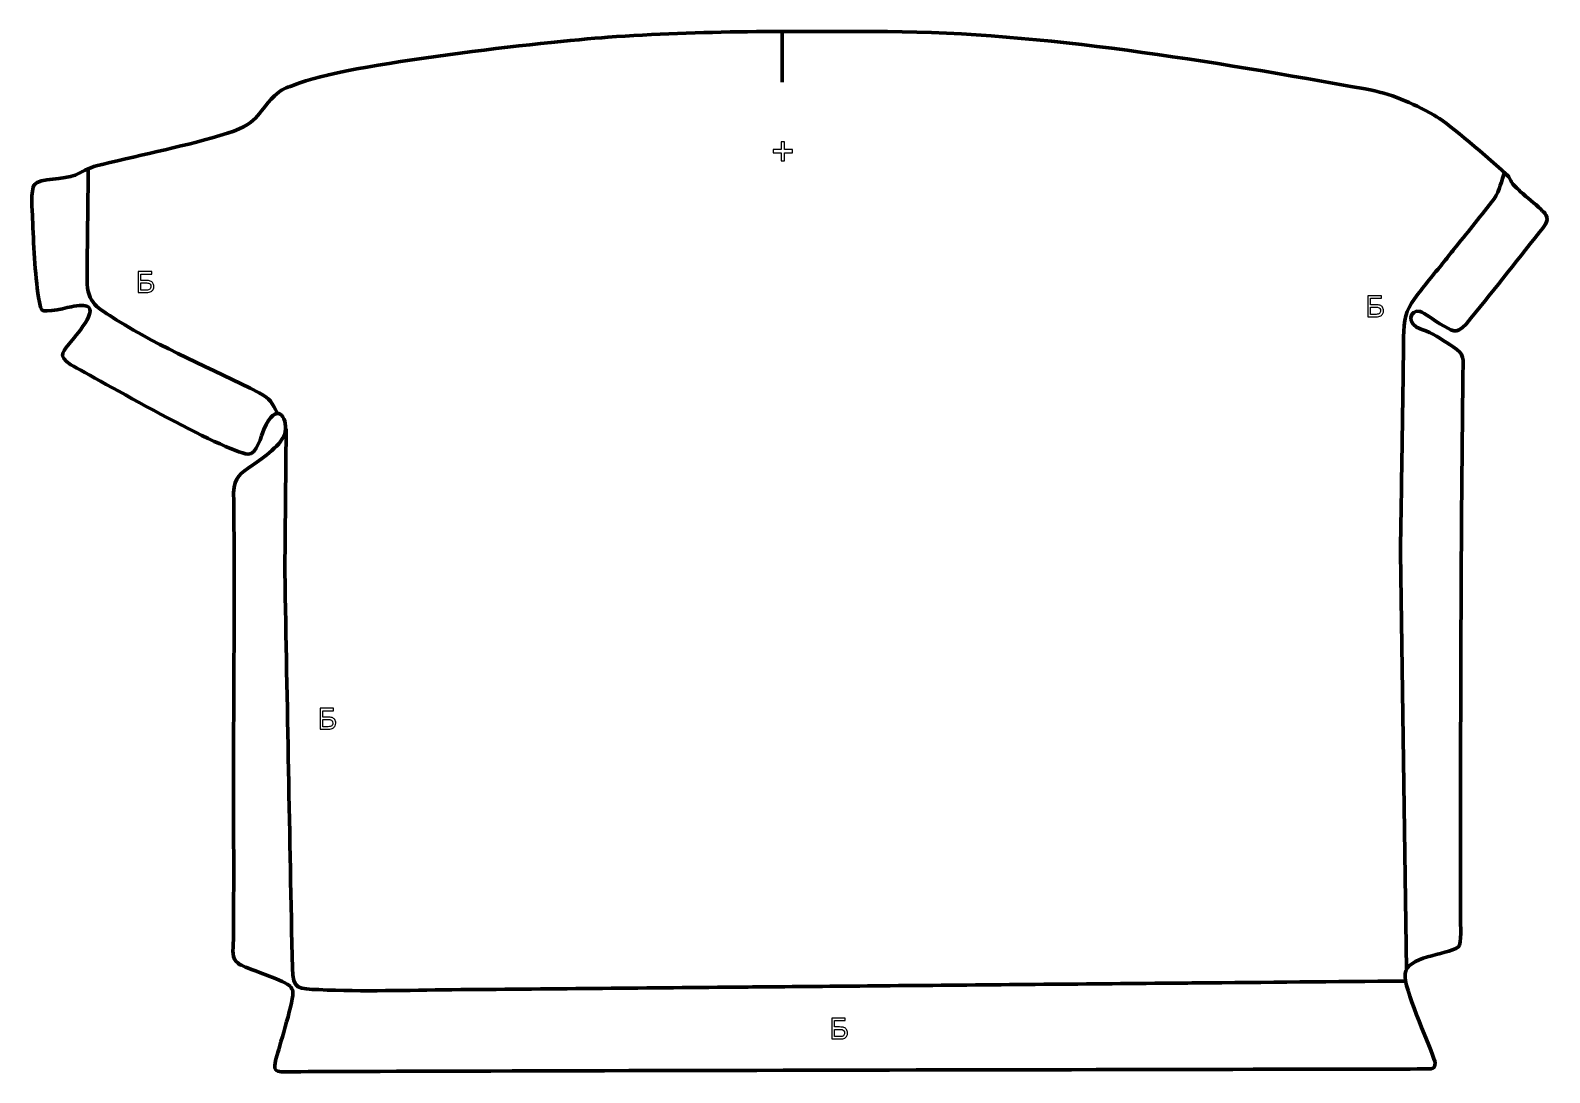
# Model space of a CAD drawing. Header units: millimetres. Extents: x -1258 to 68, y 229 to 1139.
import ezdxf

# ---------------------------------------------------------------- set-up
doc = ezdxf.new("R2010")
doc.units = ezdxf.units.MM
doc.header["$MEASUREMENT"] = 0
doc.layers.add('layer 2', color=7, linetype='Continuous')
doc.layers.add('layer 3', color=7, linetype='Continuous')

msp = doc.modelspace()

# ---------------------------------------------------------------- linework, layer by layer
at = {"layer": 'layer 2', "color": 142, "lineweight": 158}
msp.add_open_spline([(-601.6691, 1137.9576), (-601.6691, 1137.9576), (-601.6696, 1093.7244), (-601.6696, 1093.7244)], degree=3, dxfattribs=at)
at = {"layer": 'layer 2', "color": 142}
for points, knots in [([(-602.416, 1024.9893), (-602.416, 1024.9893), (-602.416, 1031.9038), (-602.416, 1031.9038), (-602.416, 1031.9038), (-602.416, 1031.9038), (-609.2951, 1031.9038), (-609.2951, 1031.9038), (-609.2951, 1031.9038), (-609.2951, 1031.9038), (-609.2951, 1034.7966), (-609.2951, 1034.7966), (-609.2951, 1034.7966), (-609.2951, 1034.7966), (-602.416, 1034.7966), (-602.416, 1034.7966), (-602.416, 1034.7966), (-602.416, 1034.7966), (-602.416, 1041.6757), (-602.416, 1041.6757), (-602.416, 1041.6757), (-602.416, 1041.6757), (-599.4879, 1041.6757), (-599.4879, 1041.6757), (-599.4879, 1041.6757), (-599.4879, 1041.6757), (-599.4879, 1034.7966), (-599.4879, 1034.7966), (-599.4879, 1034.7966), (-599.4879, 1034.7966), (-592.6087, 1034.7966), (-592.6087, 1034.7966), (-592.6087, 1034.7966), (-592.6087, 1034.7966), (-592.6087, 1031.9038), (-592.6087, 1031.9038), (-592.6087, 1031.9038), (-592.6087, 1031.9038), (-599.4879, 1031.9038), (-599.4879, 1031.9038), (-599.4879, 1031.9038), (-599.4879, 1031.9038), (-599.4879, 1024.9893), (-599.4879, 1024.9893), (-599.4879, 1024.9893), (-599.4879, 1024.9893), (-602.416, 1024.9893), (-602.416, 1024.9893)], [0, 0, 0, 0, 0.076923077, 0.076923077, 0.076923077, 0.076923077, 0.153846154, 0.153846154, 0.153846154, 0.153846154, 0.230769231, 0.230769231, 0.230769231, 0.230769231, 0.307692308, 0.307692308, 0.307692308, 0.307692308, 0.384615385, 0.384615385, 0.384615385, 0.384615385, 0.461538462, 0.461538462, 0.461538462, 0.461538462, 0.538461538, 0.538461538, 0.538461538, 0.538461538, 0.615384615, 0.615384615, 0.615384615, 0.615384615, 0.692307692, 0.692307692, 0.692307692, 0.692307692, 0.769230769, 0.769230769, 0.769230769, 0.769230769, 0.846153846, 0.846153846, 0.846153846, 0.846153846, 1, 1, 1, 1]), ([(-1163.6244, 928.3256), (-1163.6244, 928.3256), (-1151.8134, 928.3256), (-1151.8134, 928.3256), (-1151.8134, 928.3256), (-1151.8134, 928.3256), (-1151.8134, 926.192), (-1151.8134, 926.192), (-1151.8134, 926.192), (-1151.8134, 926.192), (-1161.2114, 926.192), (-1161.2114, 926.192), (-1161.2114, 926.192), (-1161.2114, 926.192), (-1161.2114, 920.5786), (-1161.2114, 920.5786), (-1161.2114, 920.5786), (-1161.2114, 920.5786), (-1156.868, 920.5786), (-1156.868, 920.5786), (-1156.868, 920.5786), (-1155.2636, 920.5786), (-1153.9893, 920.4262), (-1153.0411, 920.1172), (-1153.0411, 920.1172), (-1152.0928, 919.8124), (-1151.335, 919.2366), (-1150.7635, 918.3857), (-1150.7635, 918.3857), (-1150.192, 917.5391), (-1149.9084, 916.5527), (-1149.9084, 915.4266), (-1149.9084, 915.4266), (-1149.9084, 914.508), (-1150.1116, 913.6486), (-1150.5222, 912.8528), (-1150.5222, 912.8528), (-1150.9329, 912.0527), (-1151.5425, 911.4007), (-1152.3553, 910.897), (-1152.3553, 910.897), (-1153.1638, 910.3932), (-1154.5481, 910.1392), (-1156.4997, 910.1392), (-1156.4997, 910.1392), (-1156.4997, 910.1392), (-1163.6244, 910.1392), (-1163.6244, 910.1392), (-1163.6244, 910.1392), (-1163.6244, 910.1392), (-1163.6244, 928.3256), (-1163.6244, 928.3256)], [0, 0, 0, 0, 0.071428571, 0.071428571, 0.071428571, 0.071428571, 0.142857143, 0.142857143, 0.142857143, 0.142857143, 0.214285714, 0.214285714, 0.214285714, 0.214285714, 0.285714286, 0.285714286, 0.285714286, 0.285714286, 0.357142857, 0.357142857, 0.357142857, 0.357142857, 0.428571429, 0.428571429, 0.428571429, 0.428571429, 0.5, 0.5, 0.5, 0.5, 0.571428571, 0.571428571, 0.571428571, 0.571428571, 0.642857143, 0.642857143, 0.642857143, 0.642857143, 0.714285714, 0.714285714, 0.714285714, 0.714285714, 0.785714286, 0.785714286, 0.785714286, 0.785714286, 0.857142857, 0.857142857, 0.857142857, 0.857142857, 1, 1, 1, 1]), ([(-1161.2114, 912.1966), (-1161.2114, 912.1966), (-1156.3981, 912.1966), (-1156.3981, 912.1966), (-1156.3981, 912.1966), (-1155.0985, 912.1966), (-1154.1248, 912.4591), (-1153.4729, 912.9882), (-1153.4729, 912.9882), (-1152.8252, 913.5174), (-1152.4992, 914.309), (-1152.4992, 915.3631), (-1152.4992, 915.3631), (-1152.4992, 916.1167), (-1152.6855, 916.7432), (-1153.058, 917.247), (-1153.058, 917.247), (-1153.4305, 917.7507), (-1153.947, 918.0852), (-1154.6074, 918.2503), (-1154.6074, 918.2503), (-1155.272, 918.4154), (-1156.4023, 918.4958), (-1157.9983, 918.4958), (-1157.9983, 918.4958), (-1157.9983, 918.4958), (-1161.2114, 918.4958), (-1161.2114, 918.4958), (-1161.2114, 918.4958), (-1161.2114, 918.4958), (-1161.2114, 912.1966), (-1161.2114, 912.1966)], [0, 0, 0, 0, 0.111111111, 0.111111111, 0.111111111, 0.111111111, 0.222222222, 0.222222222, 0.222222222, 0.222222222, 0.333333333, 0.333333333, 0.333333333, 0.333333333, 0.444444444, 0.444444444, 0.444444444, 0.444444444, 0.555555556, 0.555555556, 0.555555556, 0.555555556, 0.666666667, 0.666666667, 0.666666667, 0.666666667, 0.777777778, 0.777777778, 0.777777778, 0.777777778, 1, 1, 1, 1]), ([(-90.4741, 907.1589), (-90.4741, 907.1589), (-78.6631, 907.1589), (-78.6631, 907.1589), (-78.6631, 907.1589), (-78.6631, 907.1589), (-78.6631, 905.0253), (-78.6631, 905.0253), (-78.6631, 905.0253), (-78.6631, 905.0253), (-88.0611, 905.0253), (-88.0611, 905.0253), (-88.0611, 905.0253), (-88.0611, 905.0253), (-88.0611, 899.4119), (-88.0611, 899.4119), (-88.0611, 899.4119), (-88.0611, 899.4119), (-83.7177, 899.4119), (-83.7177, 899.4119), (-83.7177, 899.4119), (-82.1133, 899.4119), (-80.839, 899.2595), (-79.8908, 898.9505), (-79.8908, 898.9505), (-78.9425, 898.6457), (-78.1847, 898.0699), (-77.6132, 897.219), (-77.6132, 897.219), (-77.0417, 896.3724), (-76.7581, 895.386), (-76.7581, 894.2599), (-76.7581, 894.2599), (-76.7581, 893.3413), (-76.9613, 892.4819), (-77.3719, 891.6861), (-77.3719, 891.6861), (-77.7826, 890.886), (-78.3922, 890.234), (-79.205, 889.7303), (-79.205, 889.7303), (-80.0135, 889.2265), (-81.3978, 888.9725), (-83.3494, 888.9725), (-83.3494, 888.9725), (-83.3494, 888.9725), (-90.4741, 888.9725), (-90.4741, 888.9725), (-90.4741, 888.9725), (-90.4741, 888.9725), (-90.4741, 907.1589), (-90.4741, 907.1589)], [0, 0, 0, 0, 0.071428571, 0.071428571, 0.071428571, 0.071428571, 0.142857143, 0.142857143, 0.142857143, 0.142857143, 0.214285714, 0.214285714, 0.214285714, 0.214285714, 0.285714286, 0.285714286, 0.285714286, 0.285714286, 0.357142857, 0.357142857, 0.357142857, 0.357142857, 0.428571429, 0.428571429, 0.428571429, 0.428571429, 0.5, 0.5, 0.5, 0.5, 0.571428571, 0.571428571, 0.571428571, 0.571428571, 0.642857143, 0.642857143, 0.642857143, 0.642857143, 0.714285714, 0.714285714, 0.714285714, 0.714285714, 0.785714286, 0.785714286, 0.785714286, 0.785714286, 0.857142857, 0.857142857, 0.857142857, 0.857142857, 1, 1, 1, 1]), ([(-88.0611, 891.0299), (-88.0611, 891.0299), (-83.2478, 891.0299), (-83.2478, 891.0299), (-83.2478, 891.0299), (-81.9482, 891.0299), (-80.9745, 891.2924), (-80.3226, 891.8215), (-80.3226, 891.8215), (-79.6749, 892.3507), (-79.3489, 893.1423), (-79.3489, 894.1964), (-79.3489, 894.1964), (-79.3489, 894.95), (-79.5352, 895.5765), (-79.9077, 896.0803), (-79.9077, 896.0803), (-80.2802, 896.584), (-80.7967, 896.9185), (-81.4571, 897.0836), (-81.4571, 897.0836), (-82.1217, 897.2487), (-83.252, 897.3291), (-84.848, 897.3291), (-84.848, 897.3291), (-84.848, 897.3291), (-88.0611, 897.3291), (-88.0611, 897.3291), (-88.0611, 897.3291), (-88.0611, 897.3291), (-88.0611, 891.0299), (-88.0611, 891.0299)], [0, 0, 0, 0, 0.111111111, 0.111111111, 0.111111111, 0.111111111, 0.222222222, 0.222222222, 0.222222222, 0.222222222, 0.333333333, 0.333333333, 0.333333333, 0.333333333, 0.444444444, 0.444444444, 0.444444444, 0.444444444, 0.555555556, 0.555555556, 0.555555556, 0.555555556, 0.666666667, 0.666666667, 0.666666667, 0.666666667, 0.777777778, 0.777777778, 0.777777778, 0.777777778, 1, 1, 1, 1]), ([(-1004.8744, 547.3255), (-1004.8744, 547.3255), (-993.0634, 547.3255), (-993.0634, 547.3255), (-993.0634, 547.3255), (-993.0634, 547.3255), (-993.0634, 545.1919), (-993.0634, 545.1919), (-993.0634, 545.1919), (-993.0634, 545.1919), (-1002.4614, 545.1919), (-1002.4614, 545.1919), (-1002.4614, 545.1919), (-1002.4614, 545.1919), (-1002.4614, 539.5785), (-1002.4614, 539.5785), (-1002.4614, 539.5785), (-1002.4614, 539.5785), (-998.118, 539.5785), (-998.118, 539.5785), (-998.118, 539.5785), (-996.5136, 539.5785), (-995.2393, 539.4261), (-994.2911, 539.1171), (-994.2911, 539.1171), (-993.3428, 538.8123), (-992.585, 538.2365), (-992.0135, 537.3856), (-992.0135, 537.3856), (-991.442, 536.539), (-991.1584, 535.5526), (-991.1584, 534.4265), (-991.1584, 534.4265), (-991.1584, 533.5079), (-991.3616, 532.6485), (-991.7722, 531.8527), (-991.7722, 531.8527), (-992.1829, 531.0526), (-992.7925, 530.4006), (-993.6053, 529.8969), (-993.6053, 529.8969), (-994.4138, 529.3931), (-995.7981, 529.1391), (-997.7497, 529.1391), (-997.7497, 529.1391), (-997.7497, 529.1391), (-1004.8744, 529.1391), (-1004.8744, 529.1391), (-1004.8744, 529.1391), (-1004.8744, 529.1391), (-1004.8744, 547.3255), (-1004.8744, 547.3255)], [0, 0, 0, 0, 0.071428571, 0.071428571, 0.071428571, 0.071428571, 0.142857143, 0.142857143, 0.142857143, 0.142857143, 0.214285714, 0.214285714, 0.214285714, 0.214285714, 0.285714286, 0.285714286, 0.285714286, 0.285714286, 0.357142857, 0.357142857, 0.357142857, 0.357142857, 0.428571429, 0.428571429, 0.428571429, 0.428571429, 0.5, 0.5, 0.5, 0.5, 0.571428571, 0.571428571, 0.571428571, 0.571428571, 0.642857143, 0.642857143, 0.642857143, 0.642857143, 0.714285714, 0.714285714, 0.714285714, 0.714285714, 0.785714286, 0.785714286, 0.785714286, 0.785714286, 0.857142857, 0.857142857, 0.857142857, 0.857142857, 1, 1, 1, 1]), ([(-1002.4614, 531.1965), (-1002.4614, 531.1965), (-997.6481, 531.1965), (-997.6481, 531.1965), (-997.6481, 531.1965), (-996.3485, 531.1965), (-995.3748, 531.459), (-994.7229, 531.9881), (-994.7229, 531.9881), (-994.0752, 532.5173), (-993.7492, 533.3089), (-993.7492, 534.363), (-993.7492, 534.363), (-993.7492, 535.1166), (-993.9355, 535.7431), (-994.308, 536.2469), (-994.308, 536.2469), (-994.6805, 536.7506), (-995.197, 537.0851), (-995.8574, 537.2502), (-995.8574, 537.2502), (-996.522, 537.4153), (-997.6523, 537.4957), (-999.2483, 537.4957), (-999.2483, 537.4957), (-999.2483, 537.4957), (-1002.4614, 537.4957), (-1002.4614, 537.4957), (-1002.4614, 537.4957), (-1002.4614, 537.4957), (-1002.4614, 531.1965), (-1002.4614, 531.1965)], [0, 0, 0, 0, 0.111111111, 0.111111111, 0.111111111, 0.111111111, 0.222222222, 0.222222222, 0.222222222, 0.222222222, 0.333333333, 0.333333333, 0.333333333, 0.333333333, 0.444444444, 0.444444444, 0.444444444, 0.444444444, 0.555555556, 0.555555556, 0.555555556, 0.555555556, 0.666666667, 0.666666667, 0.666666667, 0.666666667, 0.777777778, 0.777777778, 0.777777778, 0.777777778, 1, 1, 1, 1]), ([(-558.2575, 276.9212), (-558.2575, 276.9212), (-546.4465, 276.9212), (-546.4465, 276.9212), (-546.4465, 276.9212), (-546.4465, 276.9212), (-546.4465, 274.7876), (-546.4465, 274.7876), (-546.4465, 274.7876), (-546.4465, 274.7876), (-555.8445, 274.7876), (-555.8445, 274.7876), (-555.8445, 274.7876), (-555.8445, 274.7876), (-555.8445, 269.1742), (-555.8445, 269.1742), (-555.8445, 269.1742), (-555.8445, 269.1742), (-551.5011, 269.1742), (-551.5011, 269.1742), (-551.5011, 269.1742), (-549.8967, 269.1742), (-548.6224, 269.0218), (-547.6742, 268.7128), (-547.6742, 268.7128), (-546.7259, 268.408), (-545.9681, 267.8322), (-545.3966, 266.9813), (-545.3966, 266.9813), (-544.8251, 266.1347), (-544.5415, 265.1483), (-544.5415, 264.0222), (-544.5415, 264.0222), (-544.5415, 263.1036), (-544.7447, 262.2442), (-545.1553, 261.4484), (-545.1553, 261.4484), (-545.566, 260.6483), (-546.1756, 259.9963), (-546.9884, 259.4926), (-546.9884, 259.4926), (-547.7969, 258.9888), (-549.1812, 258.7348), (-551.1328, 258.7348), (-551.1328, 258.7348), (-551.1328, 258.7348), (-558.2575, 258.7348), (-558.2575, 258.7348), (-558.2575, 258.7348), (-558.2575, 258.7348), (-558.2575, 276.9212), (-558.2575, 276.9212)], [0, 0, 0, 0, 0.071428571, 0.071428571, 0.071428571, 0.071428571, 0.142857143, 0.142857143, 0.142857143, 0.142857143, 0.214285714, 0.214285714, 0.214285714, 0.214285714, 0.285714286, 0.285714286, 0.285714286, 0.285714286, 0.357142857, 0.357142857, 0.357142857, 0.357142857, 0.428571429, 0.428571429, 0.428571429, 0.428571429, 0.5, 0.5, 0.5, 0.5, 0.571428571, 0.571428571, 0.571428571, 0.571428571, 0.642857143, 0.642857143, 0.642857143, 0.642857143, 0.714285714, 0.714285714, 0.714285714, 0.714285714, 0.785714286, 0.785714286, 0.785714286, 0.785714286, 0.857142857, 0.857142857, 0.857142857, 0.857142857, 1, 1, 1, 1]), ([(-555.8445, 260.7922), (-555.8445, 260.7922), (-551.0312, 260.7922), (-551.0312, 260.7922), (-551.0312, 260.7922), (-549.7316, 260.7922), (-548.7579, 261.0547), (-548.106, 261.5838), (-548.106, 261.5838), (-547.4583, 262.113), (-547.1323, 262.9046), (-547.1323, 263.9587), (-547.1323, 263.9587), (-547.1323, 264.7123), (-547.3186, 265.3388), (-547.6911, 265.8426), (-547.6911, 265.8426), (-548.0636, 266.3463), (-548.5801, 266.6808), (-549.2405, 266.8459), (-549.2405, 266.8459), (-549.9051, 267.011), (-551.0354, 267.0914), (-552.6314, 267.0914), (-552.6314, 267.0914), (-552.6314, 267.0914), (-555.8445, 267.0914), (-555.8445, 267.0914), (-555.8445, 267.0914), (-555.8445, 267.0914), (-555.8445, 260.7922), (-555.8445, 260.7922)], [0, 0, 0, 0, 0.111111111, 0.111111111, 0.111111111, 0.111111111, 0.222222222, 0.222222222, 0.222222222, 0.222222222, 0.333333333, 0.333333333, 0.333333333, 0.333333333, 0.444444444, 0.444444444, 0.444444444, 0.444444444, 0.555555556, 0.555555556, 0.555555556, 0.555555556, 0.666666667, 0.666666667, 0.666666667, 0.666666667, 0.777777778, 0.777777778, 0.777777778, 0.777777778, 1, 1, 1, 1])]:
    msp.add_open_spline(points, degree=3, knots=knots, dxfattribs=at)
at = {"layer": 'layer 2', "color": 142, "lineweight": 158}
for points, knots in [([(-1207.1481, 1018.0647), (-1207.4601, 985.7294), (-1207.981, 953.3317), (-1208.1535, 921.0054), (-1208.1535, 921.0054), (-1208.2647, 900.1649), (-1198.6529, 896.5457), (-1182.6722, 886.3755), (-1182.6722, 886.3755), (-1143.3903, 861.5188), (-1099.3491, 843.7402), (-1058.0706, 822.6162), (-1058.0706, 822.6162), (-1047.3386, 817.1242), (-1047.6195, 814.1922), (-1041.8675, 804.6577)], [0, 0, 0, 0, 0.2, 0.2, 0.2, 0.2, 0.4, 0.4, 0.4, 0.4, 0.6, 0.6, 0.6, 0.6, 1, 1, 1, 1]), ([(-56.5791, 319.6204), (-56.5791, 319.6204), (-61.9886, 682.9607), (-61.9886, 682.9607), (-61.9886, 682.9607), (-61.5251, 712.8953), (-61.0616, 742.83), (-60.598, 772.7646), (-60.598, 772.7646), (-60.4435, 782.7428), (-60.289, 792.721), (-60.1345, 802.6992), (-60.1345, 802.6992), (-59.7558, 827.1836), (-59.5297, 851.69), (-59.1279, 876.1655), (-59.1279, 876.1655), (-58.8941, 890.4058), (-55.2342, 897.3061), (-46.7689, 908.5671), (-46.7689, 908.5671), (-39.6605, 918.0232), (-31.2151, 927.8957), (-23.7322, 937.2735), (-23.7322, 937.2735), (-20.9231, 940.7938), (-18.1141, 944.3142), (-15.305, 947.8345), (-15.305, 947.8345), (-4.4521, 961.4355), (6.8836, 975.1835), (17.5272, 988.8725), (17.5272, 988.8725), (23.9846, 997.1775), (25.0216, 1003.4346), (28.1659, 1013.1582), (28.1659, 1013.1582), (28.1659, 1013.1582), (28.7002, 1014.8106), (28.7002, 1014.8106)], [0, 0, 0, 0, 0.090909091, 0.090909091, 0.090909091, 0.090909091, 0.181818182, 0.181818182, 0.181818182, 0.181818182, 0.272727273, 0.272727273, 0.272727273, 0.272727273, 0.363636364, 0.363636364, 0.363636364, 0.363636364, 0.454545455, 0.454545455, 0.454545455, 0.454545455, 0.545454545, 0.545454545, 0.545454545, 0.545454545, 0.636363636, 0.636363636, 0.636363636, 0.636363636, 0.727272727, 0.727272727, 0.727272727, 0.727272727, 0.818181818, 0.818181818, 0.818181818, 0.818181818, 1, 1, 1, 1]), ([(-1034.4665, 791.11), (-1034.4665, 791.11), (-1035.6571, 666.028), (-1035.6571, 666.028), (-1035.6571, 666.028), (-1033.4246, 550.8489), (-1031.3728, 435.6691), (-1029.0268, 320.4916), (-1029.0268, 320.4916), (-1028.6412, 301.571), (-1023.4058, 302.5587), (-1005.7937, 301.7339), (-1005.7937, 301.7339), (-966.905, 299.9127), (-928.7239, 301.2908), (-889.8779, 301.6647), (-889.8779, 301.6647), (-807.3818, 302.4194), (-724.8857, 303.1735), (-642.3896, 303.9288), (-642.3896, 303.9288), (-632.3902, 304.0203), (-622.3907, 304.1119), (-612.3913, 304.2034), (-612.3913, 304.2034), (-577.3932, 304.5238), (-542.3952, 304.8442), (-507.3971, 305.1646), (-507.3971, 305.1646), (-427.9015, 305.8924), (-348.4058, 306.6201), (-268.9102, 307.3479), (-268.9102, 307.3479), (-259.4108, 307.4349), (-249.9113, 307.5218), (-240.4118, 307.6088), (-240.4118, 307.6088), (-179.9151, 308.1626), (-119.4185, 308.7164), (-58.9218, 309.2703), (-58.9218, 309.2703), (-58.9218, 309.2703), (-57.4219, 309.284), (-57.4219, 309.284)], [0, 0, 0, 0, 0.083333333, 0.083333333, 0.083333333, 0.083333333, 0.166666667, 0.166666667, 0.166666667, 0.166666667, 0.25, 0.25, 0.25, 0.25, 0.333333333, 0.333333333, 0.333333333, 0.333333333, 0.416666667, 0.416666667, 0.416666667, 0.416666667, 0.5, 0.5, 0.5, 0.5, 0.583333333, 0.583333333, 0.583333333, 0.583333333, 0.666666667, 0.666666667, 0.666666667, 0.666666667, 0.75, 0.75, 0.75, 0.75, 0.833333333, 0.833333333, 0.833333333, 0.833333333, 1, 1, 1, 1])]:
    msp.add_open_spline(points, degree=3, knots=knots, dxfattribs=at)
at = {"layer": 'layer 3', "color": 242, "lineweight": 158}
msp.add_open_spline([(-36.254, 232.529), (-32.5011, 232.6978), (-30.523, 235.2034), (-32.7121, 241.4574), (-32.7121, 241.4574), (-38.4138, 257.746), (-59.2762, 302.9853), (-57.904, 315.56), (-57.904, 315.56), (-56.2312, 330.8884), (-22.9844, 331.6356), (-11.3555, 338.9986), (-11.3555, 338.9986), (-8.3065, 341.6758), (-9.65, 359.5348), (-9.7043, 364.1205), (-9.7043, 364.1205), (-9.595, 522.8244), (-9.2603, 681.8018), (-7.4958, 840.4874), (-7.4958, 840.4874), (-7.357, 852.2217), (-5.3429, 856.0544), (-16.1156, 862.7727), (-16.1156, 862.7727), (-16.1156, 862.7727), (-18.7122, 864.383), (-18.7122, 864.383), (-18.7122, 864.383), (-27.2005, 869.6932), (-33.7537, 874.8913), (-43.4223, 877.8674), (-43.4223, 877.8674), (-57.9818, 882.3488), (-53.4241, 895.826), (-44.9059, 893.5784), (-44.9059, 893.5784), (-41.5957, 892.7051), (-31.8412, 885.2506), (-27.4919, 882.8393), (-27.4919, 882.8393), (-16.6198, 876.8115), (-14.0444, 872.8044), (-4.6584, 882.5817), (-4.6584, 882.5817), (17.2753, 909.507), (37.8602, 935.3042), (59.234, 962.702), (59.234, 962.702), (63.0624, 967.6093), (68.197, 971.7749), (64.832, 977.9858), (64.832, 977.9858), (62.5068, 982.2775), (42.1157, 997.7682), (36.3966, 1004.4378), (36.3966, 1004.4378), (34.0597, 1007.1631), (33.5568, 1010.4115), (30.8225, 1012.9063), (30.8225, 1012.9063), (6.6218, 1034.9877), (-22.8111, 1059.3345), (-32.4507, 1064.7338), (-32.4507, 1064.7338), (-52.9955, 1076.2415), (-69.5548, 1083.4208), (-92.8337, 1087.7165), (-92.8337, 1087.7165), (-226.7009, 1111.8295), (-373.8388, 1136.9306), (-509.5533, 1137.8147), (-509.5533, 1137.8147), (-590.7746, 1138.1283), (-672.7677, 1138.8428), (-753.7805, 1132.8182), (-753.7805, 1132.8182), (-806.4101, 1128.9044), (-981.8702, 1110.0035), (-1027.0978, 1091.3978), (-1027.0978, 1091.3978), (-1032.6696, 1089.1057), (-1036.8791, 1088.3727), (-1040.8737, 1084.9548), (-1040.8737, 1084.9548), (-1061.8897, 1066.9724), (-1054.0891, 1059.7836), (-1085.7012, 1049.0371), (-1085.7012, 1049.0371), (-1121.0477, 1038.1499), (-1159.0465, 1030.7054), (-1195.1094, 1021.8946), (-1195.1094, 1021.8946), (-1206.4738, 1019.0894), (-1208.5382, 1017.4187), (-1218.4897, 1012.4694), (-1218.4897, 1012.4694), (-1228.0463, 1008.4942), (-1249.2572, 1010.358), (-1254.2155, 1004.1934), (-1254.2155, 1004.1934), (-1257.6581, 999.9131), (-1255.9934, 980.8708), (-1255.7495, 974.7411), (-1255.7495, 974.7411), (-1254.8876, 953.075), (-1253.78, 926.8559), (-1250.4982, 905.6097), (-1250.4982, 905.6097), (-1250.0465, 902.6854), (-1249.28, 897.5282), (-1247.7853, 894.972), (-1247.7853, 894.972), (-1245.5783, 891.7518), (-1223.7178, 897.4243), (-1219.6239, 898.2152), (-1219.6239, 898.2152), (-1191.0011, 903.7444), (-1213.8843, 877.5746), (-1221.0242, 868.7016), (-1221.0242, 868.7016), (-1228.8306, 858.6084), (-1235.0453, 855.0529), (-1222.2543, 847.068), (-1222.2543, 847.068), (-1199.8709, 834.8474), (-1087.741, 770.6078), (-1067.7161, 769.1331), (-1067.7161, 769.1331), (-1060.443, 768.5975), (-1055.9032, 785.1943), (-1053.8254, 790.6063), (-1053.8254, 790.6063), (-1043.0594, 816.268), (-1032.9659, 801.3812), (-1035.2017, 788.4707), (-1035.2017, 788.4707), (-1037.0863, 777.5886), (-1055.0831, 765.6082), (-1063.7144, 759.4268), (-1063.7144, 759.4268), (-1074.8426, 751.526), (-1079.2992, 749.8022), (-1080.2668, 735.3089), (-1080.2668, 735.3089), (-1079.2385, 655.0345), (-1080.2794, 574.243), (-1080.3553, 493.9187), (-1080.3553, 493.9187), (-1080.4018, 444.4866), (-1079.9543, 394.915), (-1080.519, 345.5105), (-1080.519, 345.5105), (-1080.6375, 335.1389), (-1082.3553, 329.3042), (-1076.322, 324.7195), (-1076.322, 324.7195), (-1074.7403, 323.5176), (-1072.6255, 322.402), (-1069.8102, 321.3122), (-1069.8102, 321.3122), (-1062.1482, 318.3463), (-1035.3994, 309.3127), (-1031.0759, 304.6908), (-1031.0759, 304.6908), (-1029.9101, 303.4444), (-1029.0537, 302.0008), (-1028.655, 300.3029), (-1028.655, 300.3029), (-1027.2342, 294.2538), (-1039.8514, 253.8608), (-1042.3231, 244.8292), (-1042.3231, 244.8292), (-1045.1499, 234.2652), (-1047.1813, 229.349), (-1034.9459, 230.0236), (-1034.9459, 230.0236), (-1022.7105, 230.6982), (-36.254, 232.529), (-36.254, 232.529)], degree=3, knots=[0, 0, 0, 0, 0.02173913, 0.02173913, 0.02173913, 0.02173913, 0.043478261, 0.043478261, 0.043478261, 0.043478261, 0.065217391, 0.065217391, 0.065217391, 0.065217391, 0.086956522, 0.086956522, 0.086956522, 0.086956522, 0.108695652, 0.108695652, 0.108695652, 0.108695652, 0.130434783, 0.130434783, 0.130434783, 0.130434783, 0.152173913, 0.152173913, 0.152173913, 0.152173913, 0.173913043, 0.173913043, 0.173913043, 0.173913043, 0.195652174, 0.195652174, 0.195652174, 0.195652174, 0.217391304, 0.217391304, 0.217391304, 0.217391304, 0.239130435, 0.239130435, 0.239130435, 0.239130435, 0.260869565, 0.260869565, 0.260869565, 0.260869565, 0.282608696, 0.282608696, 0.282608696, 0.282608696, 0.304347826, 0.304347826, 0.304347826, 0.304347826, 0.326086957, 0.326086957, 0.326086957, 0.326086957, 0.347826087, 0.347826087, 0.347826087, 0.347826087, 0.369565217, 0.369565217, 0.369565217, 0.369565217, 0.391304348, 0.391304348, 0.391304348, 0.391304348, 0.413043478, 0.413043478, 0.413043478, 0.413043478, 0.434782609, 0.434782609, 0.434782609, 0.434782609, 0.456521739, 0.456521739, 0.456521739, 0.456521739, 0.47826087, 0.47826087, 0.47826087, 0.47826087, 0.5, 0.5, 0.5, 0.5, 0.52173913, 0.52173913, 0.52173913, 0.52173913, 0.543478261, 0.543478261, 0.543478261, 0.543478261, 0.565217391, 0.565217391, 0.565217391, 0.565217391, 0.586956522, 0.586956522, 0.586956522, 0.586956522, 0.608695652, 0.608695652, 0.608695652, 0.608695652, 0.630434783, 0.630434783, 0.630434783, 0.630434783, 0.652173913, 0.652173913, 0.652173913, 0.652173913, 0.673913043, 0.673913043, 0.673913043, 0.673913043, 0.695652174, 0.695652174, 0.695652174, 0.695652174, 0.717391304, 0.717391304, 0.717391304, 0.717391304, 0.739130435, 0.739130435, 0.739130435, 0.739130435, 0.760869565, 0.760869565, 0.760869565, 0.760869565, 0.782608696, 0.782608696, 0.782608696, 0.782608696, 0.804347826, 0.804347826, 0.804347826, 0.804347826, 0.826086957, 0.826086957, 0.826086957, 0.826086957, 0.847826087, 0.847826087, 0.847826087, 0.847826087, 0.869565217, 0.869565217, 0.869565217, 0.869565217, 0.891304348, 0.891304348, 0.891304348, 0.891304348, 0.913043478, 0.913043478, 0.913043478, 0.913043478, 0.934782609, 0.934782609, 0.934782609, 0.934782609, 0.956521739, 0.956521739, 0.956521739, 0.956521739, 1, 1, 1, 1], dxfattribs=at)

doc.saveas('drawing.dxf')
